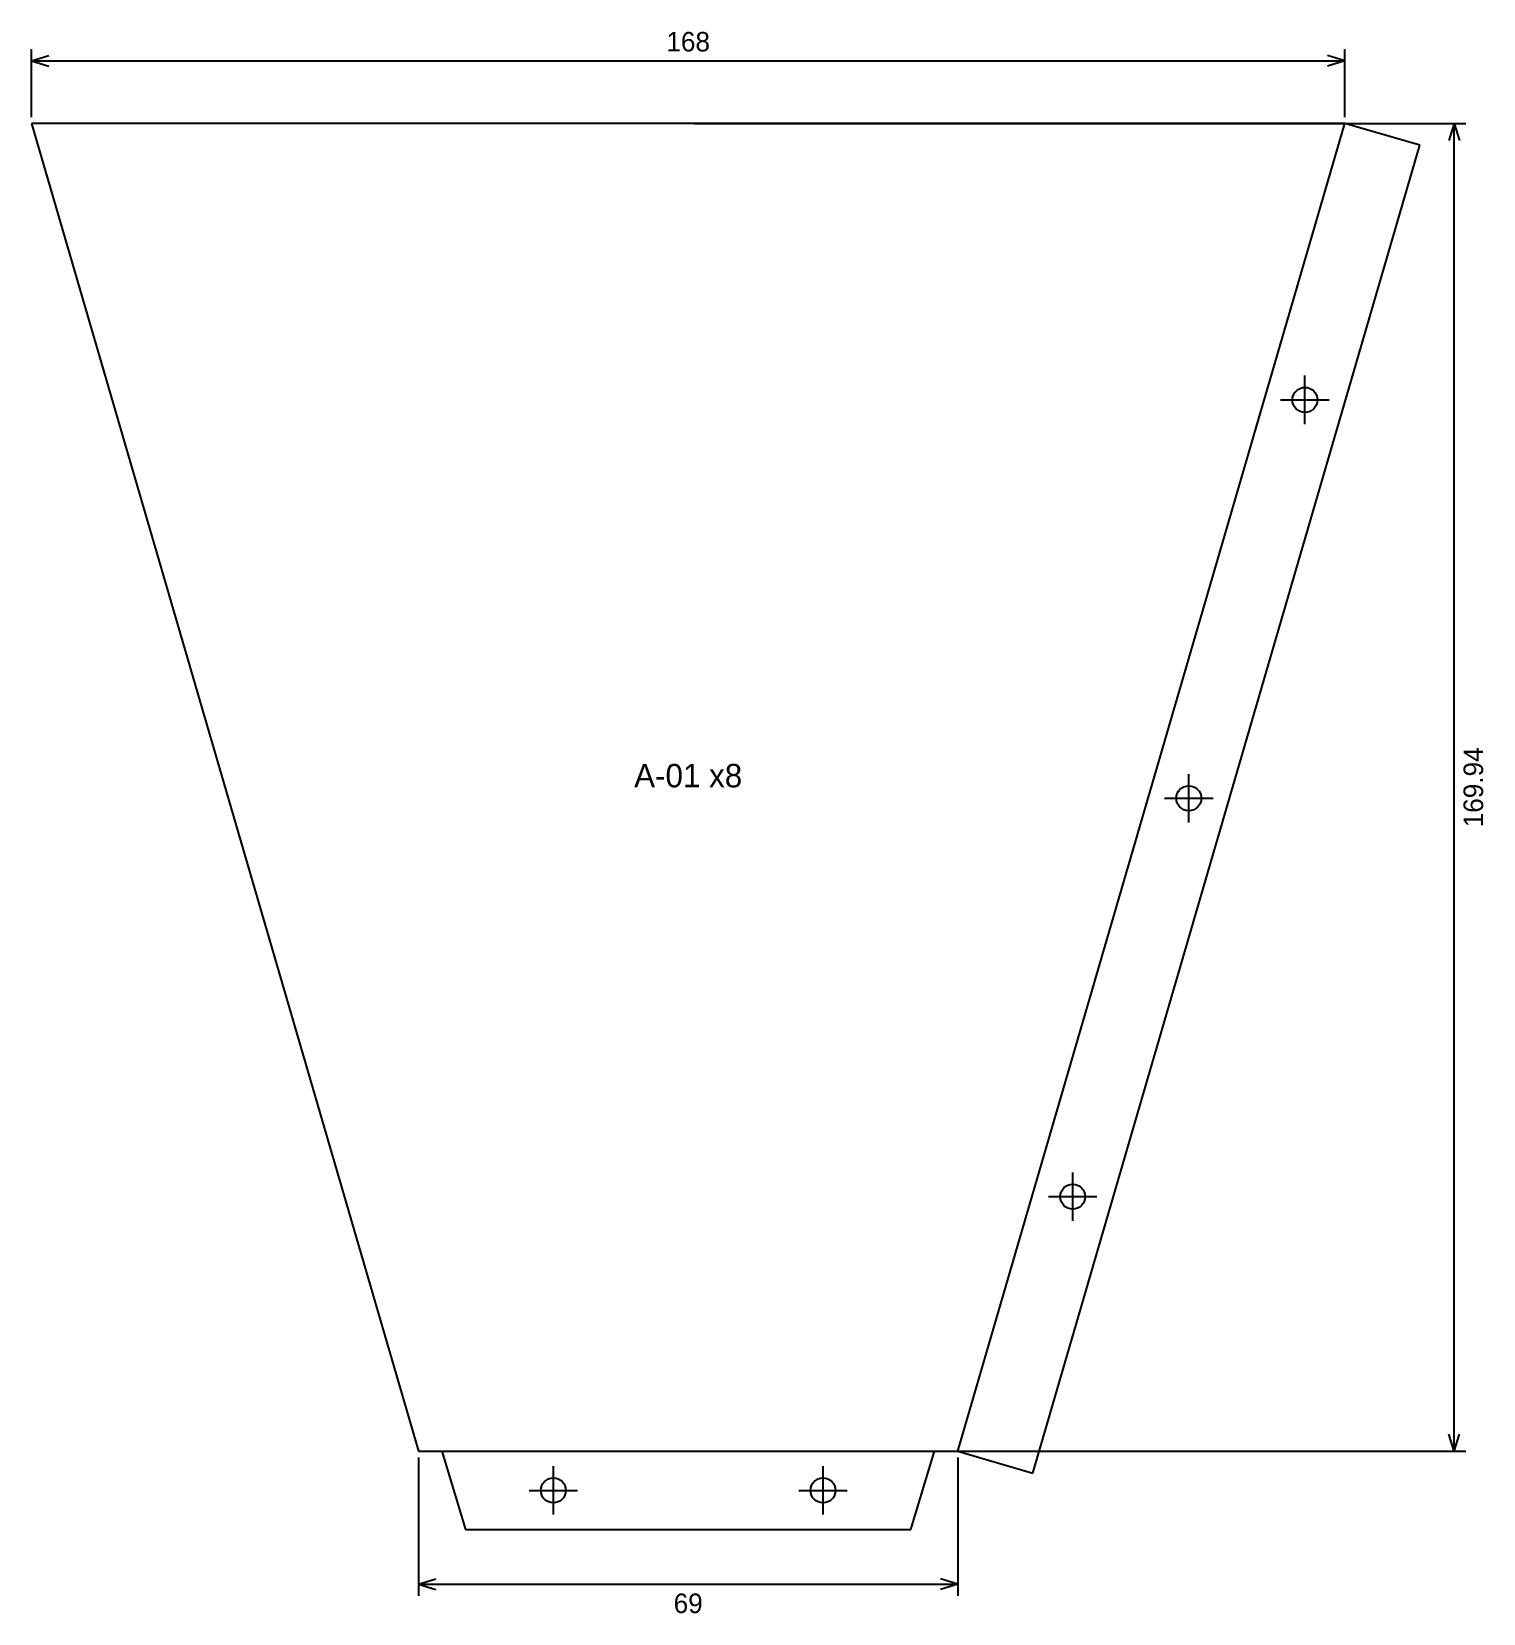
# Model space of a CAD drawing. Extents: x -84 to 102, y -21 to 182.
import ezdxf
from ezdxf.enums import TextEntityAlignment as Align

# ---------------------------------------------------------------- set-up
doc = ezdxf.new("R2010")
doc.units = 0
for name, color, linetype in [('BEND', 5, 'CONTINUOUS'), ('CENTER', 3, 'CONTINUOUS'), ('CUT', 7, 'CONTINUOUS'), ('DIM', 4, 'CONTINUOUS'), ('HOLE', 1, 'CONTINUOUS'), ('TEXT', 7, 'CONTINUOUS')]:
    doc.layers.add(name, color=color, linetype=linetype)

msp = doc.modelspace()

# ---------------------------------------------------------------- linework, layer by layer
at = {"layer": 'BEND'}
for p, q in [((34.5, 0), (84, 169.9375)), ((-34.5, 0), (34.5, 0))]:
    msp.add_line(p, q, dxfattribs=at)
at = {"layer": 'CENTER'}
for p, q in [((78.9005, 131.4517), (78.9005, 137.6517)), ((75.8005, 134.5517), (82.0005, 134.5517)), ((64.0505, 80.4704), (64.0505, 86.6704)), ((60.9505, 83.5704), (67.1505, 83.5704)), ((49.2005, 29.4892), (49.2005, 35.6892)), ((46.1005, 32.5892), (52.3005, 32.5892)), ((-17.25, -8.1), (-17.25, -1.9)), ((17.25, -8.1), (17.25, -1.9)), ((-20.35, -5), (-14.15, -5)), ((14.15, -5), (20.35, -5))]:
    msp.add_line(p, q, dxfattribs=at)
at = {"layer": 'CUT'}
for p, q in [((84, 169.9375), (-84, 169.9375)), ((-84, 169.9375), (-34.5, 0)), ((93.601, 167.1409), (84, 169.9375)), ((44.101, -2.7966), (93.601, 167.1409)), ((-34.5, 0), (-31.5, 0)), ((-31.5, 0), (-28.5, -10)), ((28.5, -10), (31.5, 0)), ((31.5, 0), (34.5, 0)), ((34.5, 0), (44.101, -2.7966)), ((-28.5, -10), (28.5, -10))]:
    msp.add_line(p, q, dxfattribs=at)
at = {"layer": 'DIM'}
for p, q in [((-84, 170.7375), (-84, 179.4375)), ((-84, 177.9375), (-81.8, 178.6375)), ((84, 177.9375), (81.8, 178.6375)), ((84, 170.7375), (84, 179.4375)), ((-84, 177.9375), (84, 177.9375)), ((-84, 177.9375), (-81.8, 177.2375)), ((84, 177.9375), (81.8, 177.2375)), ((0.8, 169.9375), (99.5, 169.9375)), ((98, 169.9375), (97.3, 167.7375)), ((98, 0), (98, 169.9375)), ((98, 169.9375), (98.7, 167.7375)), ((98, 0), (97.3, 2.2)), ((98, 0), (98.7, 2.2)), ((0.8, 0), (99.5, 0)), ((-34.5, -0.8), (-34.5, -18.5)), ((34.5, -0.8), (34.5, -18.5)), ((-34.5, -17), (-32.3, -16.3)), ((-34.5, -17), (34.5, -17)), ((-34.5, -17), (-32.3, -17.7)), ((34.5, -17), (32.3, -16.3)), ((34.5, -17), (32.3, -17.7))]:
    msp.add_line(p, q, dxfattribs=at)
at = {"layer": 'HOLE'}
for centre in [(78.9005, 134.5517), (64.0505, 83.5704), (49.2005, 32.5892), (-17.25, -5), (17.25, -5)]:
    msp.add_circle(centre, 1.6, dxfattribs=at)

# ---------------------------------------------------------------- texts
at = {"layer": 'DIM'}
for s, p in [('168', (0, 179.1375)), ('69', (0, -20.7))]:
    msp.add_text(s, height=2.5, dxfattribs=at).set_placement(p, align=Align.CENTER)
msp.add_text('169.94', height=2.5, rotation=90, dxfattribs=at).set_placement((101.7, 84.9687), align=Align.CENTER)
at = {"layer": 'TEXT'}
msp.add_text('A-01 x8', height=3, dxfattribs=at).set_placement((0, 84.9687), align=Align.CENTER)

doc.saveas('drawing.dxf')
